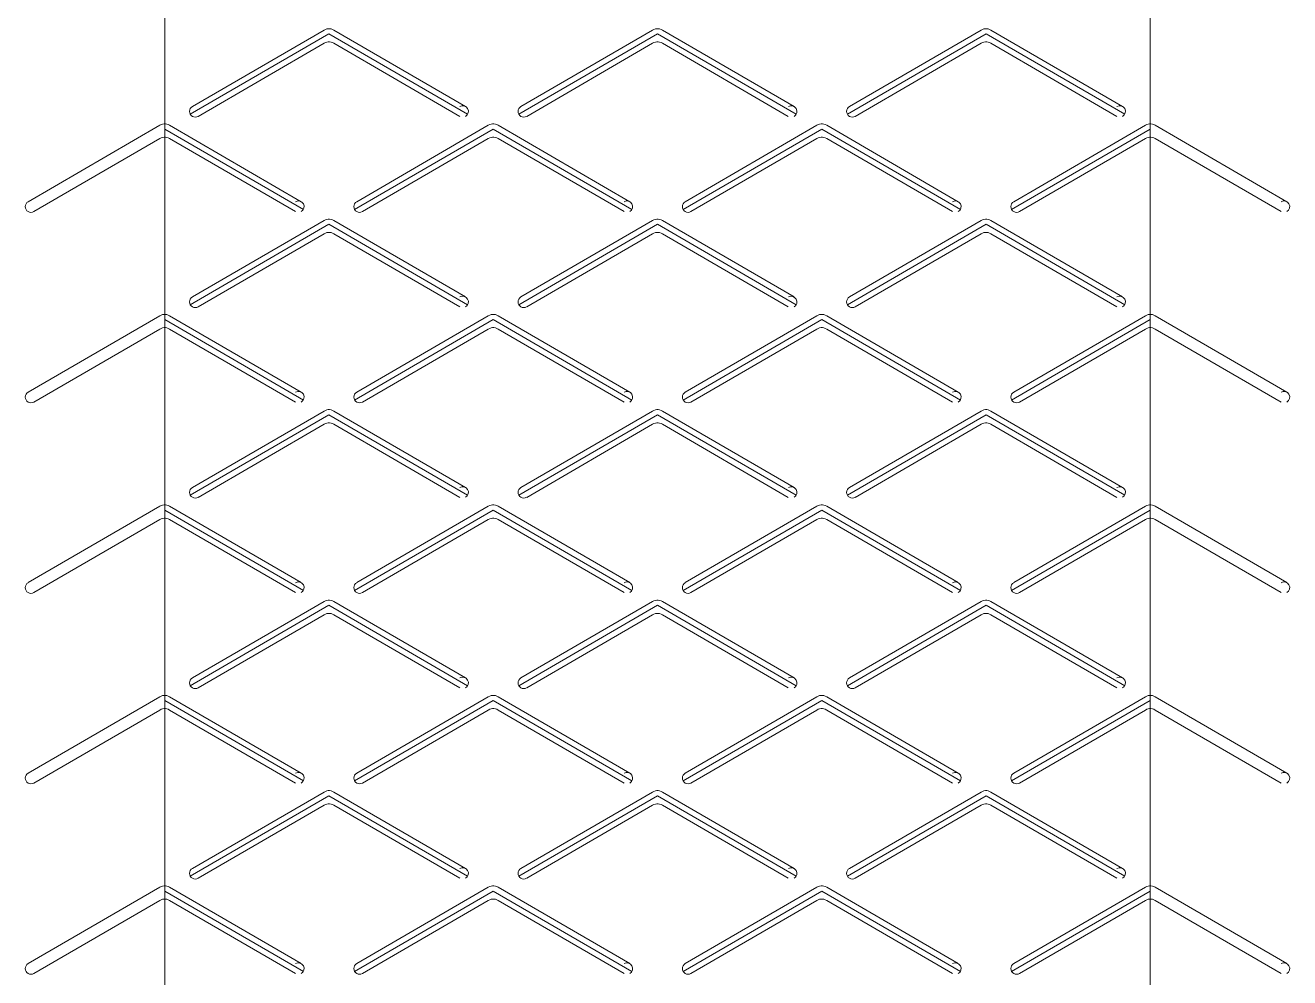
# Model space of a CAD drawing. Header units: metres. Extents: x -3 to 25, y 0 to 162.
# Drawn here: x -3.05 to 24.59, y 100.97 to 121.79 of the extents above; entities that cross this region are included whole.
import ezdxf

# ---------------------------------------------------------------- set-up
doc = ezdxf.new("R2010")
doc.units = ezdxf.units.M
doc.layers.add('TOP', color=1, linetype='Continuous', lineweight=0)

msp = doc.modelspace()

# ---------------------------------------------------------------- linework, layer by layer
at = {"layer": 'TOP'}
for p, q in [((0.56, 119.844), (3.59, 121.603)), ((0.606, 120.015), (3.482, 121.684)), ((3.482, 121.684), (3.513, 121.7)), ((3.513, 121.7), (3.544, 121.71)), ((3.544, 121.71), (3.575, 121.715)), ((3.575, 121.715), (3.605, 121.715)), ((3.59, 121.603), (6.62, 119.844)), ((3.605, 121.715), (3.636, 121.71)), ((3.636, 121.71), (3.667, 121.7)), ((3.667, 121.7), (3.698, 121.684)), ((3.698, 121.684), (6.574, 120.015)), ((7.74, 119.844), (10.77, 121.603)), ((7.786, 120.015), (10.662, 121.684)), ((10.662, 121.684), (10.693, 121.7)), ((10.693, 121.7), (10.724, 121.71)), ((10.724, 121.71), (10.755, 121.715)), ((10.755, 121.715), (10.785, 121.715)), ((10.77, 121.603), (13.8, 119.844)), ((10.785, 121.715), (10.816, 121.71)), ((10.816, 121.71), (10.847, 121.7)), ((10.847, 121.7), (10.878, 121.684)), ((10.878, 121.684), (13.754, 120.015)), ((14.92, 119.844), (17.95, 121.603)), ((14.966, 120.015), (17.842, 121.684)), ((17.842, 121.684), (17.873, 121.7)), ((17.873, 121.7), (17.904, 121.71)), ((17.904, 121.71), (17.935, 121.715)), ((17.935, 121.715), (17.965, 121.715)), ((17.95, 121.603), (20.98, 119.844)), ((17.965, 121.715), (17.996, 121.71)), ((17.996, 121.71), (18.027, 121.7)), ((18.027, 121.7), (18.058, 121.684)), ((18.058, 121.684), (20.934, 120.015)), ((0.731, 119.798), (3.482, 121.396)), ((3.482, 121.396), (3.513, 121.411)), ((3.513, 121.411), (3.544, 121.421)), ((3.544, 121.421), (3.575, 121.426)), ((3.575, 121.426), (3.605, 121.426)), ((3.605, 121.426), (3.636, 121.421)), ((3.636, 121.421), (3.667, 121.411)), ((3.667, 121.411), (3.698, 121.396)), ((3.698, 121.396), (6.449, 119.798)), ((7.911, 119.798), (10.662, 121.396)), ((10.662, 121.396), (10.693, 121.411)), ((10.693, 121.411), (10.724, 121.421)), ((10.724, 121.421), (10.755, 121.426)), ((10.755, 121.426), (10.785, 121.426)), ((10.785, 121.426), (10.816, 121.421)), ((10.816, 121.421), (10.847, 121.411)), ((10.847, 121.411), (10.878, 121.396)), ((10.878, 121.396), (13.629, 119.798)), ((15.091, 119.798), (17.842, 121.396)), ((17.842, 121.396), (17.873, 121.411)), ((17.873, 121.411), (17.904, 121.421)), ((17.904, 121.421), (17.935, 121.426)), ((17.935, 121.426), (17.965, 121.426)), ((17.965, 121.426), (17.996, 121.421)), ((17.996, 121.421), (18.027, 121.411)), ((18.027, 121.411), (18.058, 121.396)), ((18.058, 121.396), (20.809, 119.798)), ((-2.984, 117.932), (-0.108, 119.602)), ((-0.108, 119.602), (-0.077, 119.617)), ((-0.077, 119.617), (-0.046, 119.628)), ((-0.046, 119.628), (-0.015, 119.633)), ((-0.015, 119.633), (0.015, 119.633)), ((0, 119.521), (3.03, 117.762)), ((0.015, 119.633), (0.046, 119.628)), ((0.046, 119.628), (0.077, 119.617)), ((0.077, 119.617), (0.108, 119.602)), ((0.108, 119.602), (2.984, 117.932)), ((4.15, 117.762), (7.18, 119.521)), ((4.196, 117.932), (7.072, 119.602)), ((7.072, 119.602), (7.103, 119.617)), ((7.103, 119.617), (7.134, 119.628)), ((7.134, 119.628), (7.165, 119.633)), ((7.165, 119.633), (7.195, 119.633)), ((7.18, 119.521), (10.21, 117.762)), ((7.195, 119.633), (7.226, 119.628)), ((7.226, 119.628), (7.257, 119.617)), ((7.257, 119.617), (7.288, 119.602)), ((7.288, 119.602), (10.164, 117.932)), ((11.33, 117.762), (14.36, 119.521)), ((11.376, 117.932), (14.252, 119.602)), ((14.252, 119.602), (14.283, 119.617)), ((14.283, 119.617), (14.314, 119.628)), ((14.314, 119.628), (14.345, 119.633)), ((14.345, 119.633), (14.375, 119.633)), ((14.36, 119.521), (17.39, 117.762)), ((14.375, 119.633), (14.406, 119.628)), ((14.406, 119.628), (14.437, 119.617)), ((14.437, 119.617), (14.468, 119.602)), ((14.468, 119.602), (17.344, 117.932)), ((18.51, 117.762), (21.54, 119.521)), ((18.556, 117.932), (21.432, 119.602)), ((21.432, 119.602), (21.463, 119.617)), ((21.463, 119.617), (21.494, 119.628)), ((21.494, 119.628), (21.525, 119.633)), ((21.525, 119.633), (21.555, 119.633)), ((21.555, 119.633), (21.586, 119.628)), ((21.586, 119.628), (21.617, 119.617)), ((21.617, 119.617), (21.648, 119.602)), ((21.648, 119.602), (24.524, 117.932)), ((-2.859, 117.716), (-0.108, 119.313)), ((-0.108, 119.313), (-0.077, 119.329)), ((-0.077, 119.329), (-0.046, 119.339)), ((-0.046, 119.339), (-0.015, 119.344)), ((-0.015, 119.344), (0.015, 119.344)), ((0.015, 119.344), (0.046, 119.339)), ((0.046, 119.339), (0.077, 119.329)), ((0.077, 119.329), (0.108, 119.313)), ((0.108, 119.313), (2.859, 117.716)), ((4.321, 117.716), (7.072, 119.313)), ((7.072, 119.313), (7.103, 119.329)), ((7.103, 119.329), (7.134, 119.339)), ((7.134, 119.339), (7.165, 119.344)), ((7.165, 119.344), (7.195, 119.344)), ((7.195, 119.344), (7.226, 119.339)), ((7.226, 119.339), (7.257, 119.329)), ((7.257, 119.329), (7.288, 119.313)), ((7.288, 119.313), (10.039, 117.716)), ((11.501, 117.716), (14.252, 119.313)), ((14.252, 119.313), (14.283, 119.329)), ((14.283, 119.329), (14.314, 119.339)), ((14.314, 119.339), (14.345, 119.344)), ((14.345, 119.344), (14.375, 119.344)), ((14.375, 119.344), (14.406, 119.339)), ((14.406, 119.339), (14.437, 119.329)), ((14.437, 119.329), (14.468, 119.313)), ((14.468, 119.313), (17.219, 117.716)), ((18.681, 117.716), (21.432, 119.313)), ((21.432, 119.313), (21.463, 119.329)), ((21.463, 119.329), (21.494, 119.339)), ((21.494, 119.339), (21.525, 119.344)), ((21.525, 119.344), (21.555, 119.344)), ((21.555, 119.344), (21.586, 119.339)), ((21.586, 119.339), (21.617, 119.329)), ((21.617, 119.329), (21.648, 119.313)), ((21.648, 119.313), (24.399, 117.716)), ((0.606, 115.85), (3.482, 117.52)), ((3.482, 117.52), (3.513, 117.535)), ((3.513, 117.535), (3.544, 117.546)), ((3.544, 117.546), (3.575, 117.551)), ((3.575, 117.551), (3.605, 117.551)), ((3.605, 117.551), (3.636, 117.546)), ((3.636, 117.546), (3.667, 117.535)), ((3.667, 117.535), (3.698, 117.52)), ((3.698, 117.52), (6.574, 115.85)), ((7.786, 115.85), (10.662, 117.52)), ((10.662, 117.52), (10.693, 117.535)), ((10.693, 117.535), (10.724, 117.546)), ((10.724, 117.546), (10.755, 117.551)), ((10.755, 117.551), (10.785, 117.551)), ((10.785, 117.551), (10.816, 117.546)), ((10.816, 117.546), (10.847, 117.535)), ((10.847, 117.535), (10.878, 117.52)), ((10.878, 117.52), (13.754, 115.85)), ((14.966, 115.85), (17.842, 117.52)), ((17.842, 117.52), (17.873, 117.535)), ((17.873, 117.535), (17.904, 117.546)), ((17.904, 117.546), (17.935, 117.551)), ((17.935, 117.551), (17.965, 117.551)), ((17.965, 117.551), (17.996, 117.546)), ((17.996, 117.546), (18.027, 117.535)), ((18.027, 117.535), (18.058, 117.52)), ((18.058, 117.52), (20.934, 115.85)), ((0.56, 115.68), (3.59, 117.438)), ((0.731, 115.634), (3.482, 117.231)), ((3.482, 117.231), (3.513, 117.247)), ((3.513, 117.247), (3.544, 117.257)), ((3.544, 117.257), (3.575, 117.262)), ((3.575, 117.262), (3.605, 117.262)), ((3.59, 117.438), (6.62, 115.68)), ((3.605, 117.262), (3.636, 117.257)), ((3.636, 117.257), (3.667, 117.247)), ((3.667, 117.247), (3.698, 117.231)), ((3.698, 117.231), (6.449, 115.634)), ((7.74, 115.68), (10.77, 117.438)), ((7.911, 115.634), (10.662, 117.231)), ((10.662, 117.231), (10.693, 117.247)), ((10.693, 117.247), (10.724, 117.257)), ((10.724, 117.257), (10.755, 117.262)), ((10.755, 117.262), (10.785, 117.262)), ((10.77, 117.438), (13.8, 115.68)), ((10.785, 117.262), (10.816, 117.257)), ((10.816, 117.257), (10.847, 117.247)), ((10.847, 117.247), (10.878, 117.231)), ((10.878, 117.231), (13.629, 115.634)), ((14.92, 115.68), (17.95, 117.438)), ((15.091, 115.634), (17.842, 117.231)), ((17.842, 117.231), (17.873, 117.247)), ((17.873, 117.247), (17.904, 117.257)), ((17.904, 117.257), (17.935, 117.262)), ((17.935, 117.262), (17.965, 117.262)), ((17.95, 117.438), (20.98, 115.68)), ((17.965, 117.262), (17.996, 117.257)), ((17.996, 117.257), (18.027, 117.247)), ((18.027, 117.247), (18.058, 117.231)), ((18.058, 117.231), (20.809, 115.634)), ((-2.984, 113.768), (-0.108, 115.438)), ((-0.108, 115.438), (-0.077, 115.453)), ((-0.077, 115.453), (-0.046, 115.463)), ((-0.046, 115.463), (-0.015, 115.468)), ((-0.015, 115.468), (0.015, 115.468)), ((0, 115.356), (3.03, 113.597)), ((0.015, 115.468), (0.046, 115.463)), ((0.046, 115.463), (0.077, 115.453)), ((0.077, 115.453), (0.108, 115.438)), ((0.108, 115.438), (2.984, 113.768)), ((4.15, 113.597), (7.18, 115.356)), ((4.196, 113.768), (7.072, 115.438)), ((7.072, 115.438), (7.103, 115.453)), ((7.103, 115.453), (7.134, 115.463)), ((7.134, 115.463), (7.165, 115.468)), ((7.165, 115.468), (7.195, 115.468)), ((7.18, 115.356), (10.21, 113.597)), ((7.195, 115.468), (7.226, 115.463)), ((7.226, 115.463), (7.257, 115.453)), ((7.257, 115.453), (7.288, 115.438)), ((7.288, 115.438), (10.164, 113.768)), ((11.33, 113.597), (14.36, 115.356)), ((11.376, 113.768), (14.252, 115.438)), ((14.252, 115.438), (14.283, 115.453)), ((14.283, 115.453), (14.314, 115.463)), ((14.314, 115.463), (14.345, 115.468)), ((14.345, 115.468), (14.375, 115.468)), ((14.36, 115.356), (17.39, 113.597)), ((14.375, 115.468), (14.406, 115.463)), ((14.406, 115.463), (14.437, 115.453)), ((14.437, 115.453), (14.468, 115.438)), ((14.468, 115.438), (17.344, 113.768)), ((18.51, 113.597), (21.54, 115.356)), ((18.556, 113.768), (21.432, 115.438)), ((21.432, 115.438), (21.463, 115.453)), ((21.463, 115.453), (21.494, 115.463)), ((21.494, 115.463), (21.525, 115.468)), ((21.525, 115.468), (21.555, 115.468)), ((21.555, 115.468), (21.586, 115.463)), ((21.586, 115.463), (21.617, 115.453)), ((21.617, 115.453), (21.648, 115.438)), ((21.648, 115.438), (24.524, 113.768)), ((-2.859, 113.552), (-0.108, 115.149)), ((-0.108, 115.149), (-0.077, 115.164)), ((-0.077, 115.164), (-0.046, 115.175)), ((-0.046, 115.175), (-0.015, 115.18)), ((-0.015, 115.18), (0.015, 115.18)), ((0.015, 115.18), (0.046, 115.175)), ((0.046, 115.175), (0.077, 115.164)), ((0.077, 115.164), (0.108, 115.149)), ((0.108, 115.149), (2.859, 113.552)), ((4.321, 113.552), (7.072, 115.149)), ((7.072, 115.149), (7.103, 115.164)), ((7.103, 115.164), (7.134, 115.175)), ((7.134, 115.175), (7.165, 115.18)), ((7.165, 115.18), (7.195, 115.18)), ((7.195, 115.18), (7.226, 115.175)), ((7.226, 115.175), (7.257, 115.164)), ((7.257, 115.164), (7.288, 115.149)), ((7.288, 115.149), (10.039, 113.552)), ((11.501, 113.552), (14.252, 115.149)), ((14.252, 115.149), (14.283, 115.164)), ((14.283, 115.164), (14.314, 115.175)), ((14.314, 115.175), (14.345, 115.18)), ((14.345, 115.18), (14.375, 115.18)), ((14.375, 115.18), (14.406, 115.175)), ((14.406, 115.175), (14.437, 115.164)), ((14.437, 115.164), (14.468, 115.149)), ((14.468, 115.149), (17.219, 113.552)), ((18.681, 113.552), (21.432, 115.149)), ((21.432, 115.149), (21.463, 115.164)), ((21.463, 115.164), (21.494, 115.175)), ((21.494, 115.175), (21.525, 115.18)), ((21.525, 115.18), (21.555, 115.18)), ((21.555, 115.18), (21.586, 115.175)), ((21.586, 115.175), (21.617, 115.164)), ((21.617, 115.164), (21.648, 115.149)), ((21.648, 115.149), (24.399, 113.552)), ((0.606, 111.686), (3.482, 113.356)), ((3.482, 113.356), (3.513, 113.371)), ((3.513, 113.371), (3.544, 113.381)), ((3.544, 113.381), (3.575, 113.386)), ((3.575, 113.386), (3.605, 113.386)), ((3.605, 113.386), (3.636, 113.381)), ((3.636, 113.381), (3.667, 113.371)), ((3.667, 113.371), (3.698, 113.356)), ((3.698, 113.356), (6.574, 111.686)), ((7.786, 111.686), (10.662, 113.356)), ((10.662, 113.356), (10.693, 113.371)), ((10.693, 113.371), (10.724, 113.381)), ((10.724, 113.381), (10.755, 113.386)), ((10.755, 113.386), (10.785, 113.386)), ((10.785, 113.386), (10.816, 113.381)), ((10.816, 113.381), (10.847, 113.371)), ((10.847, 113.371), (10.878, 113.356)), ((10.878, 113.356), (13.754, 111.686)), ((14.966, 111.686), (17.842, 113.356)), ((17.842, 113.356), (17.873, 113.371)), ((17.873, 113.371), (17.904, 113.381)), ((17.904, 113.381), (17.935, 113.386)), ((17.935, 113.386), (17.965, 113.386)), ((17.965, 113.386), (17.996, 113.381)), ((17.996, 113.381), (18.027, 113.371)), ((18.027, 113.371), (18.058, 113.356)), ((18.058, 113.356), (20.934, 111.686)), ((0.56, 111.515), (3.59, 113.274)), ((0.731, 111.469), (3.482, 113.067)), ((3.482, 113.067), (3.513, 113.082)), ((3.513, 113.082), (3.544, 113.092)), ((3.544, 113.092), (3.575, 113.098)), ((3.575, 113.098), (3.605, 113.098)), ((3.59, 113.274), (6.62, 111.515)), ((3.605, 113.098), (3.636, 113.092)), ((3.636, 113.092), (3.667, 113.082)), ((3.667, 113.082), (3.698, 113.067)), ((3.698, 113.067), (6.449, 111.469)), ((7.74, 111.515), (10.77, 113.274)), ((7.911, 111.469), (10.662, 113.067)), ((10.662, 113.067), (10.693, 113.082)), ((10.693, 113.082), (10.724, 113.092)), ((10.724, 113.092), (10.755, 113.098)), ((10.755, 113.098), (10.785, 113.098)), ((10.77, 113.274), (13.8, 111.515)), ((10.785, 113.098), (10.816, 113.092)), ((10.816, 113.092), (10.847, 113.082)), ((10.847, 113.082), (10.878, 113.067)), ((10.878, 113.067), (13.629, 111.469)), ((14.92, 111.515), (17.95, 113.274)), ((15.091, 111.469), (17.842, 113.067)), ((17.842, 113.067), (17.873, 113.082)), ((17.873, 113.082), (17.904, 113.092)), ((17.904, 113.092), (17.935, 113.098)), ((17.935, 113.098), (17.965, 113.098)), ((17.95, 113.274), (20.98, 111.515)), ((17.965, 113.098), (17.996, 113.092)), ((17.996, 113.092), (18.027, 113.082)), ((18.027, 113.082), (18.058, 113.067)), ((18.058, 113.067), (20.809, 111.469)), ((-2.984, 109.604), (-0.108, 111.273)), ((-0.108, 111.273), (-0.077, 111.289)), ((-0.077, 111.289), (-0.046, 111.299)), ((-0.046, 111.299), (-0.015, 111.304)), ((-0.015, 111.304), (0.015, 111.304)), ((0, 111.192), (3.03, 109.433)), ((0.015, 111.304), (0.046, 111.299)), ((0.046, 111.299), (0.077, 111.289)), ((0.077, 111.289), (0.108, 111.273)), ((0.108, 111.273), (2.984, 109.604)), ((4.15, 109.433), (7.18, 111.192)), ((4.196, 109.604), (7.072, 111.273)), ((7.072, 111.273), (7.103, 111.289)), ((7.103, 111.289), (7.134, 111.299)), ((7.134, 111.299), (7.165, 111.304)), ((7.165, 111.304), (7.195, 111.304)), ((7.18, 111.192), (10.21, 109.433)), ((7.195, 111.304), (7.226, 111.299)), ((7.226, 111.299), (7.257, 111.289)), ((7.257, 111.289), (7.288, 111.273)), ((7.288, 111.273), (10.164, 109.604)), ((11.33, 109.433), (14.36, 111.192)), ((11.376, 109.604), (14.252, 111.273)), ((14.252, 111.273), (14.283, 111.289)), ((14.283, 111.289), (14.314, 111.299)), ((14.314, 111.299), (14.345, 111.304)), ((14.345, 111.304), (14.375, 111.304)), ((14.36, 111.192), (17.39, 109.433)), ((14.375, 111.304), (14.406, 111.299)), ((14.406, 111.299), (14.437, 111.289)), ((14.437, 111.289), (14.468, 111.273)), ((14.468, 111.273), (17.344, 109.604)), ((18.51, 109.433), (21.54, 111.192)), ((18.556, 109.604), (21.432, 111.273)), ((21.432, 111.273), (21.463, 111.289)), ((21.463, 111.289), (21.494, 111.299)), ((21.494, 111.299), (21.525, 111.304)), ((21.525, 111.304), (21.555, 111.304)), ((21.555, 111.304), (21.586, 111.299)), ((21.586, 111.299), (21.617, 111.289)), ((21.617, 111.289), (21.648, 111.273)), ((21.648, 111.273), (24.524, 109.604)), ((-2.859, 109.387), (-0.108, 110.985)), ((-0.108, 110.985), (-0.077, 111)), ((-0.077, 111), (-0.046, 111.01)), ((-0.046, 111.01), (-0.015, 111.015)), ((-0.015, 111.015), (0.015, 111.015)), ((0.015, 111.015), (0.046, 111.01)), ((0.046, 111.01), (0.077, 111)), ((0.077, 111), (0.108, 110.985)), ((0.108, 110.985), (2.859, 109.387)), ((4.321, 109.387), (7.072, 110.985)), ((7.072, 110.985), (7.103, 111)), ((7.103, 111), (7.134, 111.01)), ((7.134, 111.01), (7.165, 111.015)), ((7.165, 111.015), (7.195, 111.015)), ((7.195, 111.015), (7.226, 111.01)), ((7.226, 111.01), (7.257, 111)), ((7.257, 111), (7.288, 110.985)), ((7.288, 110.985), (10.039, 109.387)), ((11.501, 109.387), (14.252, 110.985)), ((14.252, 110.985), (14.283, 111)), ((14.283, 111), (14.314, 111.01)), ((14.314, 111.01), (14.345, 111.015)), ((14.345, 111.015), (14.375, 111.015)), ((14.375, 111.015), (14.406, 111.01)), ((14.406, 111.01), (14.437, 111)), ((14.437, 111), (14.468, 110.985)), ((14.468, 110.985), (17.219, 109.387)), ((18.681, 109.387), (21.432, 110.985)), ((21.432, 110.985), (21.463, 111)), ((21.463, 111), (21.494, 111.01)), ((21.494, 111.01), (21.525, 111.015)), ((21.525, 111.015), (21.555, 111.015)), ((21.555, 111.015), (21.586, 111.01)), ((21.586, 111.01), (21.617, 111)), ((21.617, 111), (21.648, 110.985)), ((21.648, 110.985), (24.399, 109.387)), ((0.606, 107.521), (3.482, 109.191)), ((3.482, 109.191), (3.513, 109.207)), ((3.513, 109.207), (3.544, 109.217)), ((3.544, 109.217), (3.575, 109.222)), ((3.575, 109.222), (3.605, 109.222)), ((3.605, 109.222), (3.636, 109.217)), ((3.636, 109.217), (3.667, 109.207)), ((3.667, 109.207), (3.698, 109.191)), ((3.698, 109.191), (6.574, 107.521)), ((7.786, 107.521), (10.662, 109.191)), ((10.662, 109.191), (10.693, 109.207)), ((10.693, 109.207), (10.724, 109.217)), ((10.724, 109.217), (10.755, 109.222)), ((10.755, 109.222), (10.785, 109.222)), ((10.785, 109.222), (10.816, 109.217)), ((10.816, 109.217), (10.847, 109.207)), ((10.847, 109.207), (10.878, 109.191)), ((10.878, 109.191), (13.754, 107.521)), ((14.966, 107.521), (17.842, 109.191)), ((17.842, 109.191), (17.873, 109.207)), ((17.873, 109.207), (17.904, 109.217)), ((17.904, 109.217), (17.935, 109.222)), ((17.935, 109.222), (17.965, 109.222)), ((17.965, 109.222), (17.996, 109.217)), ((17.996, 109.217), (18.027, 109.207)), ((18.027, 109.207), (18.058, 109.191)), ((18.058, 109.191), (20.934, 107.521)), ((0.56, 107.351), (3.59, 109.11)), ((0.731, 107.305), (3.482, 108.902)), ((3.482, 108.902), (3.513, 108.918)), ((3.513, 108.918), (3.544, 108.928)), ((3.544, 108.928), (3.575, 108.933)), ((3.575, 108.933), (3.605, 108.933)), ((3.59, 109.11), (6.62, 107.351)), ((3.605, 108.933), (3.636, 108.928)), ((3.636, 108.928), (3.667, 108.918)), ((3.667, 108.918), (3.698, 108.902)), ((3.698, 108.902), (6.449, 107.305)), ((7.74, 107.351), (10.77, 109.11)), ((7.911, 107.305), (10.662, 108.902)), ((10.662, 108.902), (10.693, 108.918)), ((10.693, 108.918), (10.724, 108.928)), ((10.724, 108.928), (10.755, 108.933)), ((10.755, 108.933), (10.785, 108.933)), ((10.77, 109.11), (13.8, 107.351)), ((10.785, 108.933), (10.816, 108.928)), ((10.816, 108.928), (10.847, 108.918)), ((10.847, 108.918), (10.878, 108.902)), ((10.878, 108.902), (13.629, 107.305)), ((14.92, 107.351), (17.95, 109.11)), ((15.091, 107.305), (17.842, 108.902)), ((17.842, 108.902), (17.873, 108.918)), ((17.873, 108.918), (17.904, 108.928)), ((17.904, 108.928), (17.935, 108.933)), ((17.935, 108.933), (17.965, 108.933)), ((17.95, 109.11), (20.98, 107.351)), ((17.965, 108.933), (17.996, 108.928)), ((17.996, 108.928), (18.027, 108.918)), ((18.027, 108.918), (18.058, 108.902)), ((18.058, 108.902), (20.809, 107.305)), ((-2.984, 105.439), (-0.108, 107.109)), ((-0.108, 107.109), (-0.077, 107.124)), ((-0.077, 107.124), (-0.046, 107.135)), ((-0.046, 107.135), (-0.015, 107.14)), ((-0.015, 107.14), (0.015, 107.14)), ((0, 107.027), (3.03, 105.269)), ((0.015, 107.14), (0.046, 107.135)), ((0.046, 107.135), (0.077, 107.124)), ((0.077, 107.124), (0.108, 107.109)), ((0.108, 107.109), (2.984, 105.439)), ((4.15, 105.269), (7.18, 107.027)), ((4.196, 105.439), (7.072, 107.109)), ((7.072, 107.109), (7.103, 107.124)), ((7.103, 107.124), (7.134, 107.135)), ((7.134, 107.135), (7.165, 107.14)), ((7.165, 107.14), (7.195, 107.14)), ((7.18, 107.027), (10.21, 105.269)), ((7.195, 107.14), (7.226, 107.135)), ((7.226, 107.135), (7.257, 107.124)), ((7.257, 107.124), (7.288, 107.109)), ((7.288, 107.109), (10.164, 105.439)), ((11.33, 105.269), (14.36, 107.027)), ((11.376, 105.439), (14.252, 107.109)), ((14.252, 107.109), (14.283, 107.124)), ((14.283, 107.124), (14.314, 107.135)), ((14.314, 107.135), (14.345, 107.14)), ((14.345, 107.14), (14.375, 107.14)), ((14.36, 107.027), (17.39, 105.269)), ((14.375, 107.14), (14.406, 107.135)), ((14.406, 107.135), (14.437, 107.124)), ((14.437, 107.124), (14.468, 107.109)), ((14.468, 107.109), (17.344, 105.439)), ((18.51, 105.269), (21.54, 107.027)), ((18.556, 105.439), (21.432, 107.109)), ((21.432, 107.109), (21.463, 107.124)), ((21.463, 107.124), (21.494, 107.135)), ((21.494, 107.135), (21.525, 107.14)), ((21.525, 107.14), (21.555, 107.14)), ((21.555, 107.14), (21.586, 107.135)), ((21.586, 107.135), (21.617, 107.124)), ((21.617, 107.124), (21.648, 107.109)), ((21.648, 107.109), (24.524, 105.439)), ((-2.859, 105.223), (-0.108, 106.82)), ((-0.108, 106.82), (-0.077, 106.836)), ((-0.077, 106.836), (-0.046, 106.846)), ((-0.046, 106.846), (-0.015, 106.851)), ((-0.015, 106.851), (0.015, 106.851)), ((0.015, 106.851), (0.046, 106.846)), ((0.046, 106.846), (0.077, 106.836)), ((0.077, 106.836), (0.108, 106.82)), ((0.108, 106.82), (2.859, 105.223)), ((4.321, 105.223), (7.072, 106.82)), ((7.072, 106.82), (7.103, 106.836)), ((7.103, 106.836), (7.134, 106.846)), ((7.134, 106.846), (7.165, 106.851)), ((7.165, 106.851), (7.195, 106.851)), ((7.195, 106.851), (7.226, 106.846)), ((7.226, 106.846), (7.257, 106.836)), ((7.257, 106.836), (7.288, 106.82)), ((7.288, 106.82), (10.039, 105.223)), ((11.501, 105.223), (14.252, 106.82)), ((14.252, 106.82), (14.283, 106.836)), ((14.283, 106.836), (14.314, 106.846)), ((14.314, 106.846), (14.345, 106.851)), ((14.345, 106.851), (14.375, 106.851)), ((14.375, 106.851), (14.406, 106.846)), ((14.406, 106.846), (14.437, 106.836)), ((14.437, 106.836), (14.468, 106.82)), ((14.468, 106.82), (17.219, 105.223)), ((18.681, 105.223), (21.432, 106.82)), ((21.432, 106.82), (21.463, 106.836)), ((21.463, 106.836), (21.494, 106.846)), ((21.494, 106.846), (21.525, 106.851)), ((21.525, 106.851), (21.555, 106.851)), ((21.555, 106.851), (21.586, 106.846)), ((21.586, 106.846), (21.617, 106.836)), ((21.617, 106.836), (21.648, 106.82)), ((21.648, 106.82), (24.399, 105.223)), ((0.606, 103.357), (3.482, 105.027)), ((3.482, 105.027), (3.513, 105.042)), ((3.513, 105.042), (3.544, 105.052)), ((3.544, 105.052), (3.575, 105.058)), ((3.575, 105.058), (3.605, 105.058)), ((3.605, 105.058), (3.636, 105.052)), ((3.636, 105.052), (3.667, 105.042)), ((3.667, 105.042), (3.698, 105.027)), ((3.698, 105.027), (6.574, 103.357)), ((7.786, 103.357), (10.662, 105.027)), ((10.662, 105.027), (10.693, 105.042)), ((10.693, 105.042), (10.724, 105.052)), ((10.724, 105.052), (10.755, 105.058)), ((10.755, 105.058), (10.785, 105.058)), ((10.785, 105.058), (10.816, 105.052)), ((10.816, 105.052), (10.847, 105.042)), ((10.847, 105.042), (10.878, 105.027)), ((10.878, 105.027), (13.754, 103.357)), ((14.966, 103.357), (17.842, 105.027)), ((17.842, 105.027), (17.873, 105.042)), ((17.873, 105.042), (17.904, 105.052)), ((17.904, 105.052), (17.935, 105.058)), ((17.935, 105.058), (17.965, 105.058)), ((17.965, 105.058), (17.996, 105.052)), ((17.996, 105.052), (18.027, 105.042)), ((18.027, 105.042), (18.058, 105.027)), ((18.058, 105.027), (20.934, 103.357)), ((0.56, 103.186), (3.59, 104.945)), ((0.731, 103.141), (3.482, 104.738)), ((3.482, 104.738), (3.513, 104.753)), ((3.513, 104.753), (3.544, 104.764)), ((3.544, 104.764), (3.575, 104.769)), ((3.575, 104.769), (3.605, 104.769)), ((3.59, 104.945), (6.62, 103.186)), ((3.605, 104.769), (3.636, 104.764)), ((3.636, 104.764), (3.667, 104.753)), ((3.667, 104.753), (3.698, 104.738)), ((3.698, 104.738), (6.449, 103.141)), ((7.74, 103.186), (10.77, 104.945)), ((7.911, 103.141), (10.662, 104.738)), ((10.662, 104.738), (10.693, 104.753)), ((10.693, 104.753), (10.724, 104.764)), ((10.724, 104.764), (10.755, 104.769)), ((10.755, 104.769), (10.785, 104.769)), ((10.77, 104.945), (13.8, 103.186)), ((10.785, 104.769), (10.816, 104.764)), ((10.816, 104.764), (10.847, 104.753)), ((10.847, 104.753), (10.878, 104.738)), ((10.878, 104.738), (13.629, 103.141)), ((14.92, 103.186), (17.95, 104.945)), ((15.091, 103.141), (17.842, 104.738)), ((17.842, 104.738), (17.873, 104.753)), ((17.873, 104.753), (17.904, 104.764)), ((17.904, 104.764), (17.935, 104.769)), ((17.935, 104.769), (17.965, 104.769)), ((17.95, 104.945), (20.98, 103.186)), ((17.965, 104.769), (17.996, 104.764)), ((17.996, 104.764), (18.027, 104.753)), ((18.027, 104.753), (18.058, 104.738)), ((18.058, 104.738), (20.809, 103.141)), ((-2.984, 101.275), (-0.108, 102.945)), ((-0.108, 102.945), (-0.077, 102.96)), ((-0.077, 102.96), (-0.046, 102.97)), ((-0.046, 102.97), (-0.015, 102.975)), ((-0.015, 102.975), (0.015, 102.975)), ((0, 102.863), (3.03, 101.104)), ((0.015, 102.975), (0.046, 102.97)), ((0.046, 102.97), (0.077, 102.96)), ((0.077, 102.96), (0.108, 102.945)), ((0.108, 102.945), (2.984, 101.275)), ((4.15, 101.104), (7.18, 102.863)), ((4.196, 101.275), (7.072, 102.945)), ((7.072, 102.945), (7.103, 102.96)), ((7.103, 102.96), (7.134, 102.97)), ((7.134, 102.97), (7.165, 102.975)), ((7.165, 102.975), (7.195, 102.975)), ((7.18, 102.863), (10.21, 101.104)), ((7.195, 102.975), (7.226, 102.97)), ((7.226, 102.97), (7.257, 102.96)), ((7.257, 102.96), (7.288, 102.945)), ((7.288, 102.945), (10.164, 101.275)), ((11.33, 101.104), (14.36, 102.863)), ((11.376, 101.275), (14.252, 102.945)), ((14.252, 102.945), (14.283, 102.96)), ((14.283, 102.96), (14.314, 102.97)), ((14.314, 102.97), (14.345, 102.975)), ((14.345, 102.975), (14.375, 102.975)), ((14.36, 102.863), (17.39, 101.104)), ((14.375, 102.975), (14.406, 102.97)), ((14.406, 102.97), (14.437, 102.96)), ((14.437, 102.96), (14.468, 102.945)), ((14.468, 102.945), (17.344, 101.275)), ((18.51, 101.104), (21.54, 102.863)), ((18.556, 101.275), (21.432, 102.945)), ((21.432, 102.945), (21.463, 102.96)), ((21.463, 102.96), (21.494, 102.97)), ((21.494, 102.97), (21.525, 102.975)), ((21.525, 102.975), (21.555, 102.975)), ((21.555, 102.975), (21.586, 102.97)), ((21.586, 102.97), (21.617, 102.96)), ((21.617, 102.96), (21.648, 102.945)), ((21.648, 102.945), (24.524, 101.275)), ((-2.859, 101.058), (-0.108, 102.656)), ((-0.108, 102.656), (-0.077, 102.671)), ((-0.077, 102.671), (-0.046, 102.682)), ((-0.046, 102.682), (-0.015, 102.687)), ((-0.015, 102.687), (0.015, 102.687)), ((0.015, 102.687), (0.046, 102.682)), ((0.046, 102.682), (0.077, 102.671)), ((0.077, 102.671), (0.108, 102.656)), ((0.108, 102.656), (2.859, 101.058)), ((4.321, 101.058), (7.072, 102.656)), ((7.072, 102.656), (7.103, 102.671)), ((7.103, 102.671), (7.134, 102.682)), ((7.134, 102.682), (7.165, 102.687)), ((7.165, 102.687), (7.195, 102.687)), ((7.195, 102.687), (7.226, 102.682)), ((7.226, 102.682), (7.257, 102.671)), ((7.257, 102.671), (7.288, 102.656)), ((7.288, 102.656), (10.039, 101.058)), ((11.501, 101.058), (14.252, 102.656)), ((14.252, 102.656), (14.283, 102.671)), ((14.283, 102.671), (14.314, 102.682)), ((14.314, 102.682), (14.345, 102.687)), ((14.345, 102.687), (14.375, 102.687)), ((14.375, 102.687), (14.406, 102.682)), ((14.406, 102.682), (14.437, 102.671)), ((14.437, 102.671), (14.468, 102.656)), ((14.468, 102.656), (17.219, 101.058)), ((18.681, 101.058), (21.432, 102.656)), ((21.432, 102.656), (21.463, 102.671)), ((21.463, 102.671), (21.494, 102.682)), ((21.494, 102.682), (21.525, 102.687)), ((21.525, 102.687), (21.555, 102.687)), ((21.555, 102.687), (21.586, 102.682)), ((21.586, 102.682), (21.617, 102.671)), ((21.617, 102.671), (21.648, 102.656)), ((21.648, 102.656), (24.399, 101.058))]:
    msp.add_line(p, q, dxfattribs=at)
msp.add_lwpolyline([(0, 0), (0, 162), (21.54, 162), (21.54, 0)], close=True, dxfattribs=at)
for centre, start, end in [((0.668, 119.906), 120, 300), ((6.512, 119.906), -60, 120), ((7.848, 119.906), 120, 300), ((13.692, 119.906), -60, 120), ((15.028, 119.906), 120, 300), ((20.872, 119.906), -60, 120), ((-2.922, 117.824), 120, 300), ((2.922, 117.824), -60, 120), ((4.258, 117.824), 120, 300), ((10.102, 117.824), -60, 120), ((11.438, 117.824), 120, 300), ((17.282, 117.824), -60, 120), ((18.618, 117.824), 120, 300), ((24.462, 117.824), -60, 120), ((0.668, 115.742), 120, 300), ((6.512, 115.742), -60, 120), ((7.848, 115.742), 120, 300), ((13.692, 115.742), -60, 120), ((15.028, 115.742), 120, 300), ((20.872, 115.742), -60, 120), ((-2.922, 113.66), 120, 300), ((2.922, 113.66), -60, 120), ((4.258, 113.66), 120, 300), ((10.102, 113.66), -60, 120), ((11.438, 113.66), 120, 300), ((17.282, 113.66), -60, 120), ((18.618, 113.66), 120, 300), ((24.462, 113.66), -60, 120), ((0.668, 111.578), 120, 300), ((6.512, 111.578), -60, 120), ((7.848, 111.578), 120, 300), ((13.692, 111.578), -60, 120), ((15.028, 111.578), 120, 300), ((20.872, 111.578), -60, 120), ((-2.922, 109.495), 120, 300), ((2.922, 109.495), -60, 120), ((4.258, 109.495), 120, 300), ((10.102, 109.495), -60, 120), ((11.438, 109.495), 120, 300), ((17.282, 109.495), -60, 120), ((18.618, 109.495), 120, 300), ((24.462, 109.495), -60, 120), ((0.668, 107.413), 120, 300), ((6.512, 107.413), -60, 120), ((7.848, 107.413), 120, 300), ((13.692, 107.413), -60, 120), ((15.028, 107.413), 120, 300), ((20.872, 107.413), -60, 120), ((-2.922, 105.331), 120, 300), ((2.922, 105.331), -60, 120), ((4.258, 105.331), 120, 300), ((10.102, 105.331), -60, 120), ((11.438, 105.331), 120, 300), ((17.282, 105.331), -60, 120), ((18.618, 105.331), 120, 300), ((24.462, 105.331), -60, 120), ((0.668, 103.249), 120, 300), ((6.512, 103.249), -60, 120), ((7.848, 103.249), 120, 300), ((13.692, 103.249), -60, 120), ((15.028, 103.249), 120, 300), ((20.872, 103.249), -60, 120), ((-2.922, 101.167), 120, 300), ((2.922, 101.167), -60, 120), ((4.258, 101.167), 120, 300), ((10.102, 101.167), -60, 120), ((11.438, 101.167), 120, 300), ((17.282, 101.167), -60, 120), ((18.618, 101.167), 120, 300), ((24.462, 101.167), -60, 120)]:
    msp.add_arc(centre, 0.125, start, end, dxfattribs=at)

doc.saveas('drawing.dxf')
